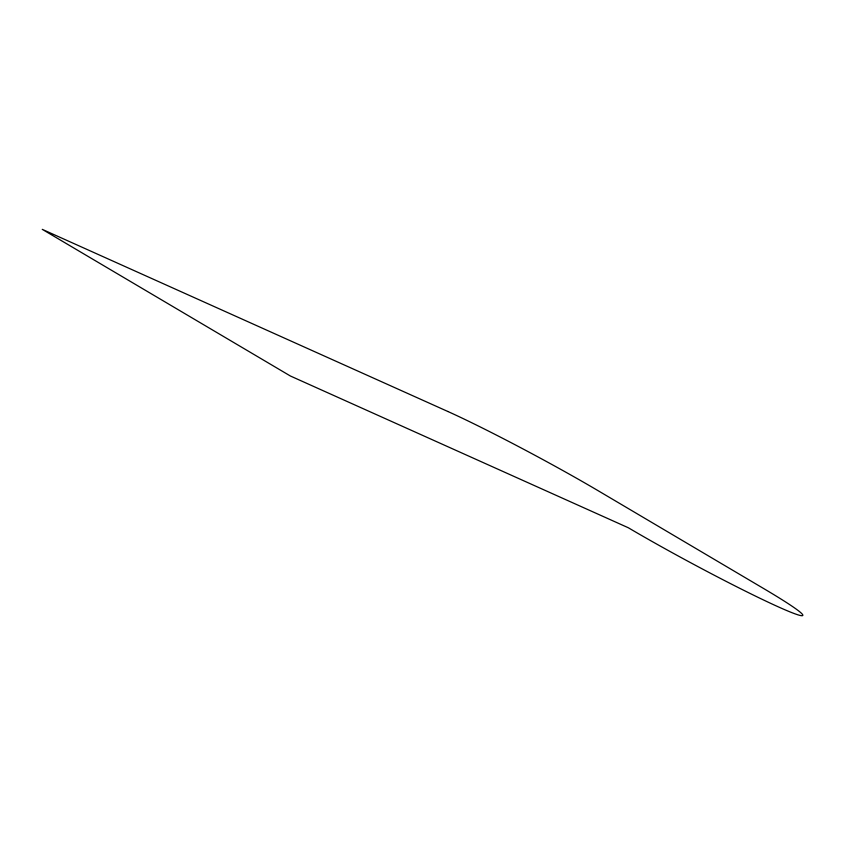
<?xml version="1.0" encoding="UTF-8"?>
<svg xmlns="http://www.w3.org/2000/svg" width="845" height="845" viewBox="0 0 845 845"><rect width="100%" height="100%" fill="white"/><g stroke="black" fill="none" stroke-linecap="round" stroke-linejoin="round"><path stroke-width="1.27" d="M447.861 411.494L42.25 229.344L290.374 375.993L628.384 527.787A121.152 6.549 28.2 0 0 778.689 607.027A121.152 6.549 28.2 0 0 763.584 588.5L598.165 490.734A121.152 6.549 28.2 0 0 447.861 411.494"/></g></svg>
